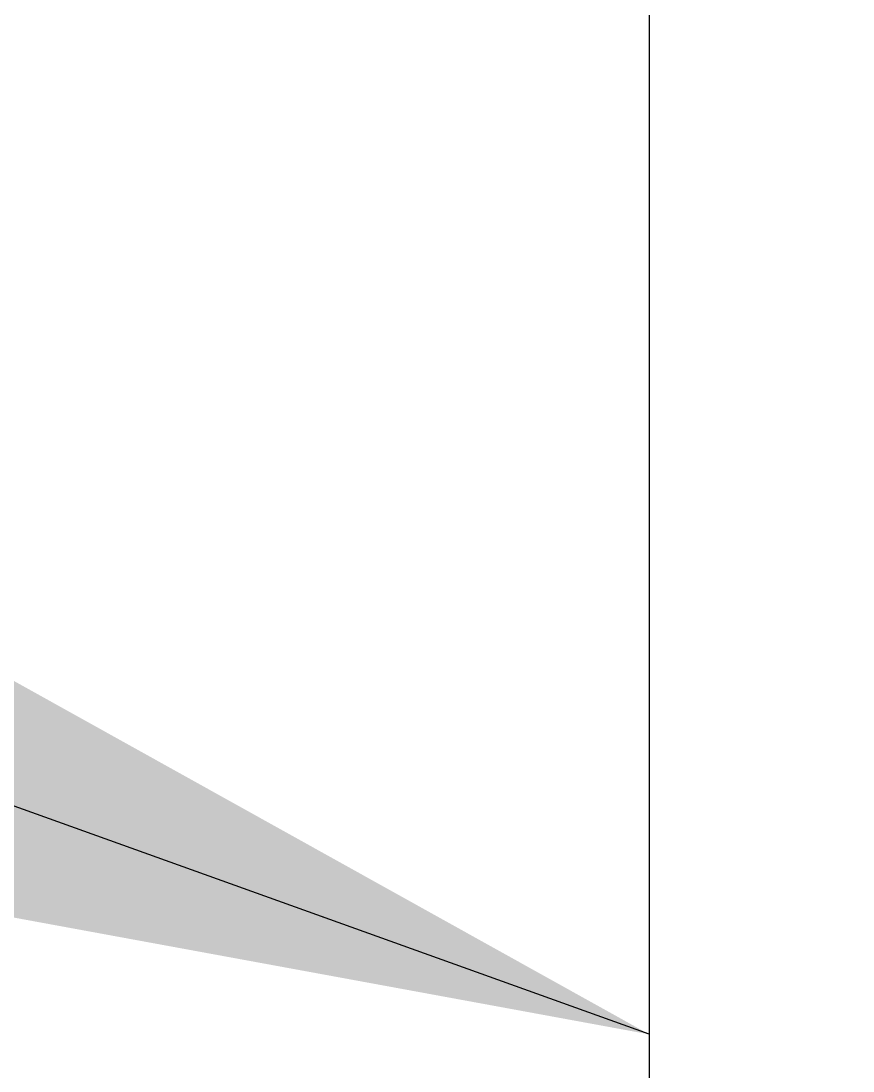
# Model space of a CAD drawing. Header units: millimetres. Extents: x 0 to 279, y 0 to 216.
# Drawn here: x 236.902 to 237.347, y 66.943 to 67.505 of the extents above; entities that cross this region are included whole.
import ezdxf

# ---------------------------------------------------------------- set-up
doc = ezdxf.new("R2010")
doc.units = ezdxf.units.MM
doc.layers.add('DIM', color=1, linetype='Continuous')
doc.layers.add('TITLE_BLOCK_TEXT', color=8, linetype='Continuous')
doc.dimstyles.new('SLDDIMSTYLE0', dxfattribs={"dimtxt": 0.18, "dimasz": 3.302, "dimexe": 0, "dimexo": 0.0625, "dimgap": 0, "dimtad": 0, "dimtih": 1, "dimtoh": 1, "dimdec": 0, "dimrnd": 1e-09, "dimzin": 0, "dimdsep": 46, "dimtxsty": 'Standard', "dimsah": 1, "dimcen": 0.09, "dimadec": 0, "dimazin": 0, "dimtfac": 3.302, "dimtdec": 0, "dimtofl": 0, "dimtmove": 0, "dimatfit": 3, "dimfxl": 0, "dimfrac": 2, "dimtolj": 1, "dimtzin": 0, "dimarcsym": 0})

msp = doc.modelspace()

# ---------------------------------------------------------------- hatches: boundary and pattern name
at = {"layer": 'TITLE_BLOCK_TEXT', "linetype": 'Continuous', "lineweight": 18}
h = msp.add_hatch(dxfattribs=at)
h.set_pattern_fill('ANSI31', color=256, style=0)
edge = h.paths.add_edge_path(flags=0)
edge.add_line((237.23774, 72.87908), (237.23774, 71.79574))
edge.add_line((237.23774, 71.79574), (236.82107, 71.79574))
edge.add_line((236.82107, 71.79574), (236.73774, 71.71241))
edge.add_line((236.73774, 71.71241), (236.73774, 71.69574))
edge.add_spline(control_points=[(236.73774, 71.69574), (236.94885, 71.69574), (237.05441, 71.53741), (237.05441, 71.37908), (237.05441, 71.22074), (236.94885, 71.06241), (236.73774, 71.06241)], knot_values=[0.25, 0.25, 0.25, 0.25, 0.5, 0.5, 0.5, 0.75, 0.75, 0.75, 0.75], weights=[0.5, 0.5, 0.666667, 1, 0.666667, 0.5, 0.5], degree=3, periodic=0)
edge.add_line((236.73774, 71.06241), (236.73774, 70.86241))
edge.add_spline(control_points=[(236.73774, 70.86241), (236.94885, 70.86241), (237.05441, 70.70408), (237.05441, 70.54574), (237.05441, 70.38741), (236.94885, 70.22908), (236.73774, 70.22908)], knot_values=[0.25, 0.25, 0.25, 0.25, 0.5, 0.5, 0.5, 0.75, 0.75, 0.75, 0.75], weights=[0.5, 0.5, 0.666667, 1, 0.666667, 0.5, 0.5], degree=3, periodic=0)
edge.add_line((236.73774, 70.22908), (236.73774, 70.02908))
edge.add_spline(control_points=[(236.73774, 70.02908), (236.94885, 70.02908), (237.05441, 69.87074), (237.05441, 69.71241), (237.05441, 69.55408), (236.94885, 69.39574), (236.73774, 69.39574)], knot_values=[0.25, 0.25, 0.25, 0.25, 0.5, 0.5, 0.5, 0.75, 0.75, 0.75, 0.75], weights=[0.5, 0.5, 0.666667, 1, 0.666667, 0.5, 0.5], degree=3, periodic=0)
edge.add_line((236.73774, 69.39574), (236.73774, 69.19574))
edge.add_spline(control_points=[(236.73774, 69.19574), (236.94885, 69.19574), (237.05441, 69.03741), (237.05441, 68.87908), (237.05441, 68.72074), (236.94885, 68.56241), (236.73774, 68.56241)], knot_values=[0.25, 0.25, 0.25, 0.25, 0.5, 0.5, 0.5, 0.75, 0.75, 0.75, 0.75], weights=[0.5, 0.5, 0.666667, 1, 0.666667, 0.5, 0.5], degree=3, periodic=0)
edge.add_line((236.73774, 68.56241), (236.73774, 68.36241))
edge.add_spline(control_points=[(236.73774, 68.36241), (236.94885, 68.36241), (237.05441, 68.20408), (237.05441, 68.04574), (237.05441, 67.95695), (237.01847, 67.86289), (236.9321, 67.79574)], knot_values=[0.25, 0.25, 0.25, 0.25, 0.5, 0.5, 0.5, 0.664251, 0.664251, 0.664251, 0.664251], weights=[0.5, 0.5, 0.666667, 1, 0.780999, 0.63394, 0.558824], degree=3, periodic=0)
edge.add_line((236.9321, 67.79574), (237.23774, 67.79574))
edge.add_line((237.23774, 67.79574), (237.23774, 66.71241))
edge.add_line((237.23774, 66.71241), (237.73774, 66.71241))
edge.add_line((237.73774, 66.71241), (237.73774, 71.71241))
edge.add_arc((237.82107, 71.71241), 0.08333, 90, 180, ccw=False)
edge.add_line((237.82107, 71.79574), (238.65441, 71.79574))
edge.add_arc((238.65441, 71.87908), 0.08333, 270, 360)
edge.add_line((238.73774, 71.87908), (238.73774, 72.87908))
edge.add_line((238.73774, 72.87908), (237.23774, 72.87908))
h = msp.add_hatch(dxfattribs=at)
h.set_pattern_fill('ANSI31', color=256, style=0)
edge = h.paths.add_edge_path(flags=0)
edge.add_line((237.08774, 66.12908), (237.15441, 66.12908))
edge.add_line((237.15441, 66.12908), (237.23774, 66.21241))
edge.add_line((237.23774, 66.21241), (237.23774, 67.71241))
edge.add_line((237.23774, 67.71241), (237.15441, 67.79574))
edge.add_line((237.15441, 67.79574), (236.82107, 67.79574))
edge.add_line((236.82107, 67.79574), (236.73774, 67.71241))
edge.add_line((236.73774, 67.71241), (236.73774, 66.21241))
edge.add_line((236.73774, 66.21241), (236.82107, 66.12908))
edge.add_line((236.82107, 66.12908), (236.88774, 66.12908))
edge.add_arc((236.88774, 66.14574), 0.01667, 270, 360)
edge.add_line((236.90441, 66.14574), (236.90441, 66.27908))
edge.add_arc((236.92107, 66.27908), 0.01667, 90, 180, ccw=False)
edge.add_line((236.92107, 66.29574), (237.05441, 66.29574))
edge.add_arc((237.05441, 66.27908), 0.01667, 0, 90, ccw=False)
edge.add_line((237.07107, 66.27908), (237.07107, 66.14574))
edge.add_arc((237.08774, 66.14574), 0.01667, 180, 270)

# ---------------------------------------------------------------- linework, layer by layer
at = {"color": 7, "linetype": 'Continuous', "lineweight": 25}
for p, q in [((237.23774, 67.79574), (237.23774, 66.71241)), ((237.23774, 67.71241), (237.23774, 66.21241))]:
    msp.add_line(p, q, dxfattribs=at)

# ---------------------------------------------------------------- leaders
at = {"layer": 'DIM'}
msp.add_leader([(237.23774, 66.96241), (221.29819, 72.68426)], dimstyle='SLDDIMSTYLE0', dxfattribs=at)

doc.saveas('drawing.dxf')
